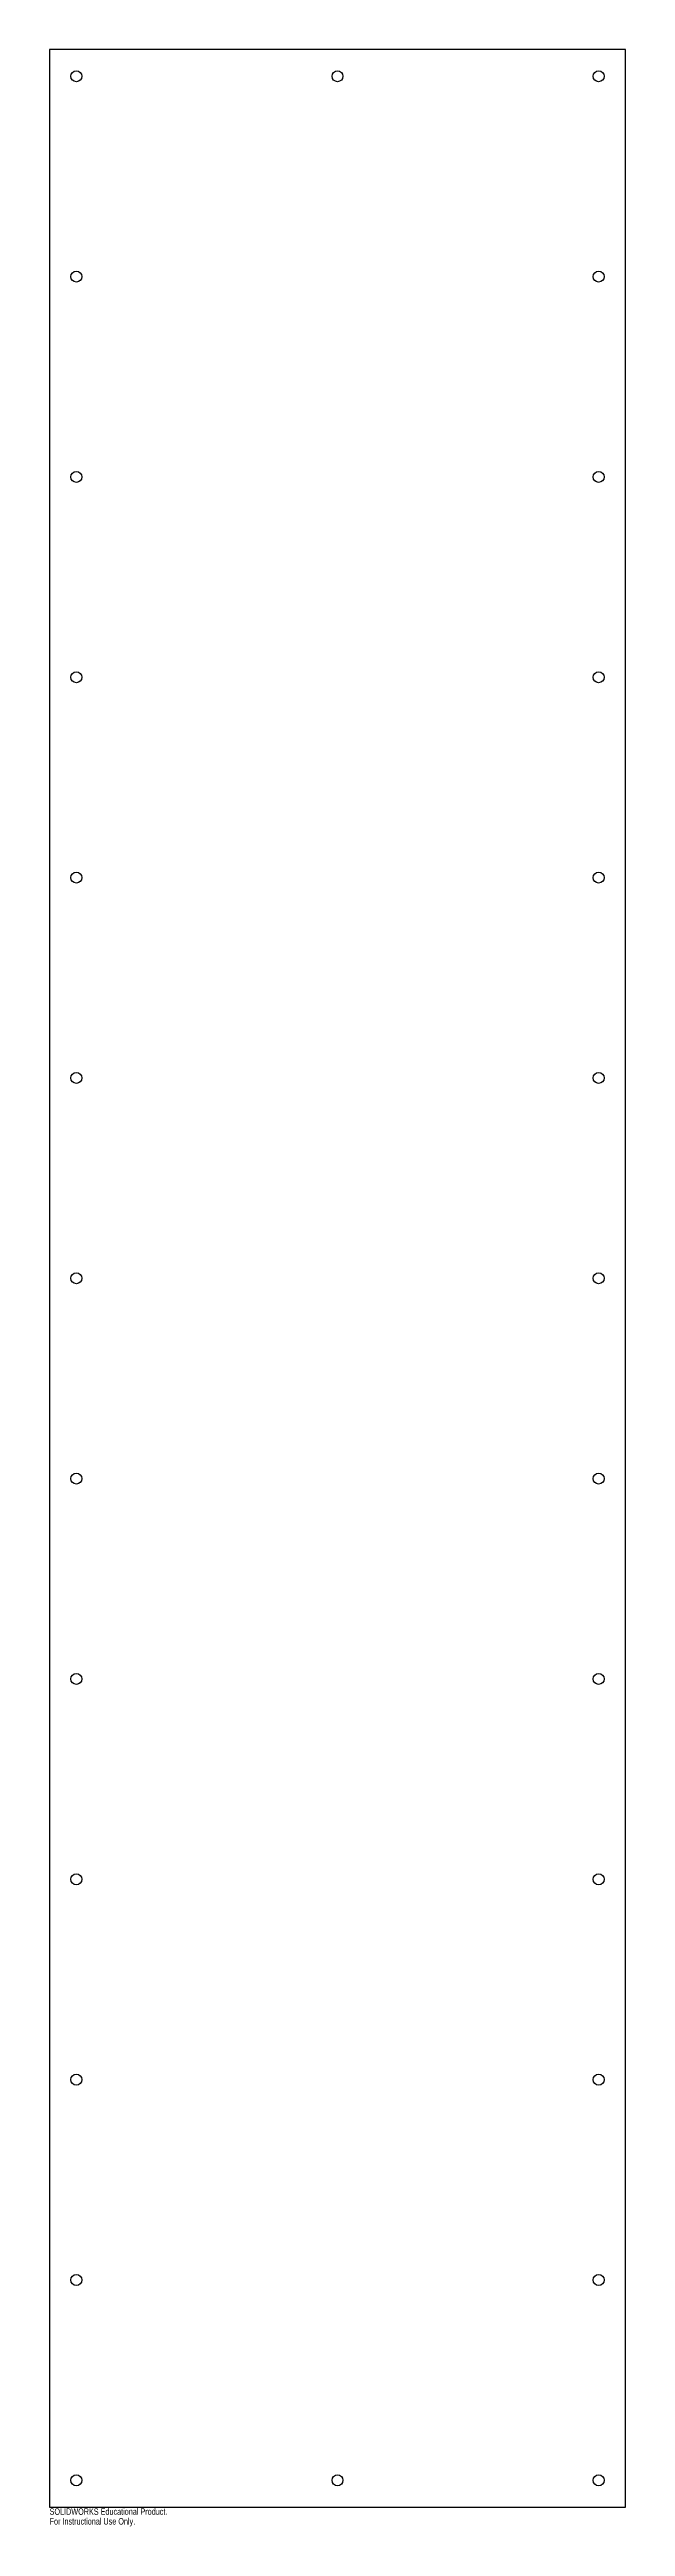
# Model space of a CAD drawing. Header units: millimetres. Extents: x -215 to 215, y -935 to 920.
import ezdxf

# ---------------------------------------------------------------- set-up
doc = ezdxf.new("R2010")
doc.units = ezdxf.units.MM
doc.styles.add('SLDTEXTSTYLE0', font='TXT', dxfattribs={"width": 0.7})

msp = doc.modelspace()

# ---------------------------------------------------------------- linework, layer by layer
at = {"color": 7, "linetype": 'Continuous', "lineweight": 25}
for p, q in [((-215.4, 920), (-215.4, -920)), ((215.4, 920), (-215.4, 920)), ((215.4, -920), (215.4, 920)), ((-215.4, -920), (215.4, -920))]:
    msp.add_line(p, q, dxfattribs=at)
for centre in [(-195.4, 900), (0, 900), (195.4, 900), (-195.4, 750), (195.4, 750), (-195.4, 600), (195.4, 600), (-195.4, 450), (195.4, 450), (-195.4, 300), (195.4, 300), (-195.4, 150), (195.4, 150), (-195.4, 0), (195.4, 0), (-195.4, -150), (195.4, -150), (-195.4, -300), (195.4, -300), (-195.4, -450), (195.4, -450), (-195.4, -600), (195.4, -600), (-195.4, -750), (195.4, -750), (-195.4, -900), (0, -900), (195.4, -900)]:
    msp.add_circle(centre, 4.1, dxfattribs=at)

# ---------------------------------------------------------------- texts
at = {"color": 7, "linetype": 'Continuous', "char_height": 4.834, "attachment_point": 1, "style": 'SLDTEXTSTYLE0'}
for s, insert in [('SOLIDWORKS Educational Product.', (-215.4, -921)), ('For Instructional Use Only.', (-215.4, -928.3))]:
    msp.add_mtext(s, dxfattribs=dict(at, insert=insert))

doc.saveas('drawing.dxf')
